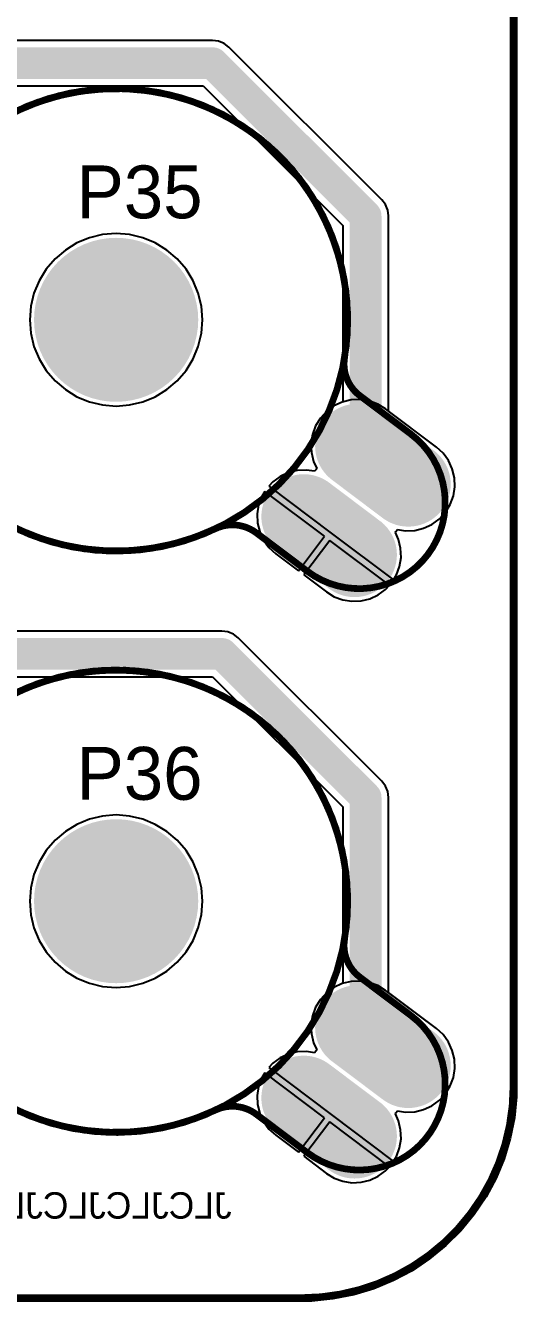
# Model space of a CAD drawing. Header units: millimetres. Extents: x -0.01 to 6.54, y 0.01 to 3.19.
# Drawn here: x 5.808 to 6.539, y 0.01 to 1.911 of the extents above; entities that cross this region are included whole.
import ezdxf

# ---------------------------------------------------------------- set-up
doc = ezdxf.new("R2010")
doc.units = ezdxf.units.MM
doc.header["$MEASUREMENT"] = 0
for name, color, linetype in [('BottomLayer', 5, 'Continuous'), ('BottomOverlay', 54, 'Continuous'), ('BottomSolder', 6, 'Continuous'), ('Mechanical1', 6, 'Continuous'), ('MultiLayer', 9, 'Continuous'), ('PadHoleLayer', 156, 'Continuous'), ('TopLayer', 1, 'Continuous'), ('TopOverlay', 2, 'Continuous'), ('TopSolder', 216, 'Continuous'), ('ViaHoleLayer', 16, 'Continuous')]:
    doc.layers.add(name, color=color, linetype=linetype)

msp = doc.modelspace()

# ---------------------------------------------------------------- linework, layer by layer
at = {"layer": 'BottomLayer'}
for p, q in [((6.5387, 2.6144), (6.5387, 0.331)), ((6.0867, 1.8889), (5.6743, 1.8889)), ((6.0955, 1.8878), (6.0867, 1.8889)), ((6.1037, 1.8844), (6.0955, 1.8878)), ((6.1107, 1.879), (6.1037, 1.8844)), ((6.3383, 1.6514), (6.1107, 1.879)), ((5.7127, 1.8211), (6.0727, 1.8211)), ((6.0727, 1.8211), (6.2804, 1.6134)), ((6.3437, 1.6444), (6.3383, 1.6514)), ((6.3457, 1.6396), (6.3437, 1.6444)), ((6.3471, 1.6362), (6.3457, 1.6396)), ((6.3482, 1.6274), (6.3471, 1.6362)), ((6.3482, 1.3368), (6.3482, 1.6274)), ((5.923, 1.5996), (5.9034, 1.5949)), ((5.9431, 1.6012), (5.923, 1.5996)), ((5.9632, 1.5996), (5.9431, 1.6012)), ((5.9828, 1.5949), (5.9632, 1.5996)), ((6.2804, 1.6134), (6.2804, 1.3503)), ((5.8848, 1.5872), (5.8676, 1.5767)), ((5.9034, 1.5949), (5.8848, 1.5872)), ((6.0014, 1.5872), (5.9828, 1.5949)), ((6.0186, 1.5767), (6.0014, 1.5872)), ((5.8522, 1.5636), (5.8391, 1.5482)), ((5.8676, 1.5767), (5.8522, 1.5636)), ((6.034, 1.5636), (6.0186, 1.5767)), ((6.0471, 1.5482), (6.034, 1.5636)), ((5.8391, 1.5482), (5.8286, 1.531)), ((6.0576, 1.531), (6.0471, 1.5482)), ((5.8286, 1.531), (5.8209, 1.5124)), ((6.0653, 1.5124), (6.0576, 1.531)), ((5.8209, 1.5124), (5.8162, 1.4928)), ((6.07, 1.4928), (6.0653, 1.5124)), ((5.8162, 1.4928), (5.8146, 1.4727)), ((6.0716, 1.4727), (6.07, 1.4928)), ((5.8146, 1.4727), (5.8162, 1.4526)), ((6.07, 1.4526), (6.0716, 1.4727)), ((5.8162, 1.4526), (5.8209, 1.433)), ((6.0653, 1.433), (6.07, 1.4526)), ((5.8209, 1.433), (5.8286, 1.4144)), ((6.0576, 1.4144), (6.0653, 1.433)), ((5.8286, 1.4144), (5.8391, 1.3972)), ((6.0471, 1.3972), (6.0576, 1.4144)), ((5.8391, 1.3972), (5.8522, 1.3818)), ((6.034, 1.3818), (6.0471, 1.3972)), ((5.8522, 1.3818), (5.8676, 1.3687)), ((5.8676, 1.3687), (5.8848, 1.3582)), ((6.0014, 1.3582), (6.0186, 1.3687)), ((6.0186, 1.3687), (6.034, 1.3818)), ((5.8848, 1.3582), (5.9034, 1.3505)), ((5.9034, 1.3505), (5.923, 1.3458)), ((5.9632, 1.3458), (5.9828, 1.3505)), ((5.9828, 1.3505), (6.0014, 1.3582)), ((6.2794, 1.3501), (6.2671, 1.3444)), ((6.2804, 1.3503), (6.2794, 1.3501)), ((5.923, 1.3458), (5.9431, 1.3442)), ((5.9431, 1.3442), (5.9632, 1.3458)), ((6.2561, 1.3363), (6.2469, 1.3263)), ((6.2671, 1.3444), (6.2561, 1.3363)), ((6.4195, 1.2831), (6.3482, 1.3368)), ((6.2398, 1.3147), (6.2351, 1.3019)), ((6.2469, 1.3263), (6.2398, 1.3147)), ((6.2351, 1.3019), (6.233, 1.2885)), ((6.233, 1.2885), (6.2336, 1.2749)), ((6.2336, 1.2749), (6.2368, 1.2617)), ((6.4295, 1.2739), (6.4195, 1.2831)), ((6.4375, 1.2629), (6.4295, 1.2739)), ((6.2368, 1.2617), (6.2415, 1.2514)), ((6.4432, 1.2506), (6.4375, 1.2629)), ((6.1871, 1.2394), (6.1761, 1.2313)), ((6.1994, 1.2451), (6.1871, 1.2394)), ((6.2126, 1.2483), (6.1994, 1.2451)), ((6.2262, 1.2489), (6.2126, 1.2483)), ((6.2383, 1.247), (6.2262, 1.2489)), ((6.2409, 1.2499), (6.2383, 1.247)), ((6.2415, 1.2514), (6.2409, 1.2499)), ((6.4464, 1.2374), (6.4432, 1.2506)), ((6.447, 1.2238), (6.4464, 1.2374)), ((6.1642, 1.217), (6.1598, 1.2097)), ((6.253, 1.1502), (6.1642, 1.217)), ((6.1761, 1.2313), (6.1703, 1.225)), ((6.1703, 1.225), (6.263, 1.1551)), ((6.4449, 1.2103), (6.447, 1.2238)), ((6.1598, 1.2097), (6.1551, 1.1969)), ((6.4331, 1.186), (6.4402, 1.1976)), ((6.4402, 1.1976), (6.4449, 1.2103)), ((6.1551, 1.1969), (6.153, 1.1835)), ((6.153, 1.1835), (6.1536, 1.1699)), ((6.4239, 1.1759), (6.4331, 1.186)), ((6.1536, 1.1699), (6.1568, 1.1567)), ((6.3591, 1.1573), (6.3617, 1.1603)), ((6.3617, 1.1603), (6.3738, 1.1584)), ((6.3874, 1.159), (6.4006, 1.1622)), ((6.4006, 1.1622), (6.4129, 1.1679)), ((6.4129, 1.1679), (6.4239, 1.1759)), ((6.1568, 1.1567), (6.1625, 1.1444)), ((6.1625, 1.1444), (6.1705, 1.1334)), ((6.2142, 1.0987), (6.253, 1.1502)), ((6.261, 1.1441), (6.2222, 1.0927)), ((6.3497, 1.0773), (6.261, 1.1441)), ((6.263, 1.1551), (6.3558, 1.0852)), ((6.3585, 1.1559), (6.3591, 1.1573)), ((6.3632, 1.1456), (6.3585, 1.1559)), ((6.3664, 1.1324), (6.3632, 1.1456)), ((6.3738, 1.1584), (6.3874, 1.159)), ((6.1705, 1.1334), (6.1805, 1.1242)), ((6.1805, 1.1242), (6.2142, 1.0987)), ((6.367, 1.1188), (6.3664, 1.1324)), ((6.3602, 1.0926), (6.3649, 1.1053)), ((6.3649, 1.1053), (6.367, 1.1188)), ((6.2222, 1.0927), (6.256, 1.0673)), ((6.3558, 1.0852), (6.3602, 1.0926)), ((6.256, 1.0673), (6.2676, 1.0602)), ((6.3329, 1.0629), (6.3439, 1.0709)), ((6.3439, 1.0709), (6.3497, 1.0773)), ((6.2676, 1.0602), (6.2804, 1.0555)), ((6.2804, 1.0555), (6.2938, 1.0534)), ((6.2938, 1.0534), (6.3074, 1.054)), ((6.3074, 1.054), (6.3206, 1.0572)), ((6.3206, 1.0572), (6.3329, 1.0629)), ((6.1006, 1.0089), (5.6843, 1.0089)), ((6.1094, 1.0078), (6.1006, 1.0089)), ((6.1128, 1.0064), (6.1094, 1.0078)), ((6.1175, 1.0044), (6.1128, 1.0064)), ((6.1246, 0.999), (6.1175, 1.0044)), ((6.3383, 0.7852), (6.1246, 0.999)), ((5.7247, 0.9411), (6.0865, 0.9411)), ((6.0865, 0.9411), (6.2804, 0.7472)), ((6.3437, 0.7782), (6.3383, 0.7852)), ((6.3471, 0.77), (6.3437, 0.7782)), ((6.3482, 0.7613), (6.3471, 0.77)), ((6.3482, 0.4707), (6.3482, 0.7613)), ((6.2804, 0.7472), (6.2804, 0.4842)), ((5.9034, 0.7288), (5.8848, 0.7211)), ((5.923, 0.7335), (5.9034, 0.7288)), ((5.9431, 0.7351), (5.923, 0.7335)), ((5.9632, 0.7335), (5.9431, 0.7351)), ((5.9828, 0.7288), (5.9632, 0.7335)), ((6.0014, 0.7211), (5.9828, 0.7288)), ((5.8676, 0.7105), (5.8522, 0.6974)), ((5.8848, 0.7211), (5.8676, 0.7105)), ((6.0186, 0.7105), (6.0014, 0.7211)), ((6.034, 0.6974), (6.0186, 0.7105)), ((5.8522, 0.6974), (5.8391, 0.6821)), ((6.0471, 0.6821), (6.034, 0.6974)), ((5.8391, 0.6821), (5.8286, 0.6649)), ((6.0576, 0.6649), (6.0471, 0.6821)), ((5.8209, 0.6463), (5.8162, 0.6267)), ((5.8286, 0.6649), (5.8209, 0.6463)), ((6.0653, 0.6463), (6.0576, 0.6649)), ((6.07, 0.6267), (6.0653, 0.6463)), ((5.8162, 0.6267), (5.8146, 0.6066)), ((6.0716, 0.6066), (6.07, 0.6267)), ((5.8146, 0.6066), (5.8162, 0.5865)), ((6.07, 0.5865), (6.0716, 0.6066)), ((5.8162, 0.5865), (5.8209, 0.5669)), ((6.0653, 0.5669), (6.07, 0.5865)), ((5.8209, 0.5669), (5.8286, 0.5482)), ((6.0576, 0.5482), (6.0653, 0.5669)), ((5.8286, 0.5482), (5.8391, 0.531)), ((6.0471, 0.531), (6.0576, 0.5482)), ((5.8391, 0.531), (5.8522, 0.5157)), ((5.8522, 0.5157), (5.8676, 0.5026)), ((6.0186, 0.5026), (6.034, 0.5157)), ((6.034, 0.5157), (6.0471, 0.531)), ((5.8676, 0.5026), (5.8848, 0.4921)), ((6.0014, 0.4921), (6.0186, 0.5026)), ((5.8848, 0.4921), (5.9034, 0.4843)), ((5.9034, 0.4843), (5.923, 0.4796)), ((5.923, 0.4796), (5.9431, 0.4781)), ((5.9431, 0.4781), (5.9632, 0.4796)), ((5.9632, 0.4796), (5.9828, 0.4843)), ((5.9828, 0.4843), (6.0014, 0.4921)), ((6.2671, 0.4782), (6.2561, 0.4702)), ((6.2794, 0.4839), (6.2671, 0.4782)), ((6.2804, 0.4842), (6.2794, 0.4839)), ((6.2469, 0.4602), (6.2398, 0.4486)), ((6.2561, 0.4702), (6.2469, 0.4602)), ((6.4195, 0.417), (6.3482, 0.4707)), ((6.2398, 0.4486), (6.2351, 0.4358)), ((6.2351, 0.4358), (6.233, 0.4224)), ((6.233, 0.4224), (6.2336, 0.4088)), ((6.2336, 0.4088), (6.2368, 0.3956)), ((6.4295, 0.4078), (6.4195, 0.417)), ((6.4375, 0.3968), (6.4295, 0.4078)), ((6.2126, 0.3821), (6.1994, 0.3789)), ((6.2262, 0.3827), (6.2126, 0.3821)), ((6.2383, 0.3808), (6.2262, 0.3827)), ((6.2368, 0.3956), (6.2415, 0.3852)), ((6.2409, 0.3838), (6.2383, 0.3808)), ((6.2415, 0.3852), (6.2409, 0.3838)), ((6.4432, 0.3844), (6.4375, 0.3968)), ((6.4464, 0.3712), (6.4432, 0.3844)), ((6.1761, 0.3652), (6.1703, 0.3589)), ((6.1871, 0.3732), (6.1761, 0.3652)), ((6.1994, 0.3789), (6.1871, 0.3732)), ((6.447, 0.3576), (6.4464, 0.3712)), ((6.1598, 0.3436), (6.1551, 0.3308)), ((6.1642, 0.3509), (6.1598, 0.3436)), ((6.253, 0.284), (6.1642, 0.3509)), ((6.1703, 0.3589), (6.263, 0.289)), ((6.4402, 0.3314), (6.4449, 0.3442)), ((6.4449, 0.3442), (6.447, 0.3576)), ((6.1551, 0.3308), (6.153, 0.3174)), ((6.4331, 0.3198), (6.4402, 0.3314)), ((6.5387, 0.331), (6.5387, 0.3153)), ((6.153, 0.3174), (6.1536, 0.3038)), ((6.4129, 0.3018), (6.4239, 0.3098)), ((6.4239, 0.3098), (6.4331, 0.3198)), ((6.5387, 0.3153), (6.5356, 0.284)), ((6.1536, 0.3038), (6.1568, 0.2906)), ((6.1568, 0.2906), (6.1625, 0.2782)), ((6.263, 0.289), (6.3558, 0.2191)), ((6.3585, 0.2898), (6.3591, 0.2912)), ((6.3632, 0.2794), (6.3585, 0.2898)), ((6.3591, 0.2912), (6.3617, 0.2942)), ((6.3617, 0.2942), (6.3738, 0.2923)), ((6.3738, 0.2923), (6.3874, 0.2929)), ((6.3874, 0.2929), (6.4006, 0.2961)), ((6.4006, 0.2961), (6.4129, 0.3018)), ((6.1625, 0.2782), (6.1705, 0.2672)), ((6.1705, 0.2672), (6.1805, 0.258)), ((6.2142, 0.2326), (6.253, 0.284)), ((6.261, 0.278), (6.2222, 0.2266)), ((6.3497, 0.2111), (6.261, 0.278)), ((6.3664, 0.2662), (6.3632, 0.2794)), ((6.367, 0.2526), (6.3664, 0.2662)), ((6.5356, 0.284), (6.5294, 0.2531)), ((6.1805, 0.258), (6.2142, 0.2326)), ((6.3649, 0.2392), (6.367, 0.2526)), ((6.5294, 0.2531), (6.5203, 0.223)), ((6.3602, 0.2264), (6.3649, 0.2392)), ((6.2222, 0.2266), (6.256, 0.2012)), ((6.3439, 0.2048), (6.3497, 0.2111)), ((6.3558, 0.2191), (6.3602, 0.2264)), ((6.5203, 0.223), (6.5083, 0.194)), ((6.256, 0.2012), (6.2676, 0.1941)), ((6.2676, 0.1941), (6.2804, 0.1894)), ((6.3074, 0.1879), (6.3206, 0.1911)), ((6.3206, 0.1911), (6.3329, 0.1968)), ((6.3329, 0.1968), (6.3439, 0.2048)), ((6.5083, 0.194), (6.4935, 0.1663)), ((6.2804, 0.1894), (6.2938, 0.1873)), ((6.2938, 0.1873), (6.3074, 0.1879)), ((6.4935, 0.1663), (6.476, 0.1401)), ((6.476, 0.1401), (6.4561, 0.1158)), ((6.4561, 0.1158), (6.4338, 0.0936)), ((6.4338, 0.0936), (6.4095, 0.0737)), ((6.4095, 0.0737), (6.3834, 0.0562)), ((6.3557, 0.0414), (6.3266, 0.0293)), ((6.3834, 0.0562), (6.3557, 0.0414)), ((6.2965, 0.0202), (6.2657, 0.0141)), ((6.3266, 0.0293), (6.2965, 0.0202)), ((5.9101, 0.011), (5.1123, 0.0106)), ((5.9102, 0.011), (5.9101, 0.011)), ((5.9103, 0.011), (5.9102, 0.011)), ((5.9104, 0.011), (5.9103, 0.011)), ((5.9105, 0.011), (5.9104, 0.011)), ((5.9104, 0.011), (5.9104, 0.011)), ((5.9107, 0.011), (5.9105, 0.011)), ((5.9108, 0.011), (5.9107, 0.011)), ((5.9109, 0.011), (5.9108, 0.011)), ((6.2344, 0.011), (5.9109, 0.011)), ((6.2657, 0.0141), (6.2344, 0.011))]:
    msp.add_line(p, q, dxfattribs=at)
for points, const_width in [([(5.6743, 1.855), (6.0867, 1.855)], 0.0472), ([(6.0867, 1.855), (6.3143, 1.6274)], 0.0472), ([(6.3143, 1.2804), (6.3143, 1.6274)], 0.0472), ([(6.3777, 1.2277), (6.3023, 1.2846)], 0.1181), ([(6.3143, 1.2804), (6.34, 1.2547)], 0.0472), ([(6.2977, 1.1227), (6.2223, 1.1796)], 0.1181), ([(5.6843, 0.975), (6.1006, 0.975)], 0.0472), ([(6.1006, 0.975), (6.3143, 0.7613)], 0.0472), ([(6.3143, 0.4142), (6.3143, 0.7613)], 0.0472), ([(6.3777, 0.3616), (6.3023, 0.4184)], 0.1181), ([(6.3143, 0.4142), (6.34, 0.3885)], 0.0472), ([(6.2977, 0.2566), (6.2223, 0.3134)], 0.1181)]:
    msp.add_lwpolyline(points, dxfattribs=dict(at, const_width=const_width))
for points, const_width in [([(6.0749, 1.855, 1), (6.0985, 1.855, 1)], 0.0236), ([(6.0749, 1.855, 1), (6.0985, 1.855, 1)], 0.0236), ([(6.3025, 1.6274, 1), (6.3261, 1.6274, 1)], 0.0236), ([(6.3025, 1.6274, 1), (6.3261, 1.6274, 1)], 0.0236), ([(5.884, 1.4727, 1), (6.0022, 1.4727, 1)], 0.1181), ([(6.2727, 1.2846, 1), (6.3318, 1.2846, 1)], 0.0591), ([(6.3025, 1.2804, 1), (6.3261, 1.2804, 1)], 0.0236), ([(6.3025, 1.2804, 1), (6.3261, 1.2804, 1)], 0.0236), ([(6.3282, 1.2547, 1), (6.3518, 1.2547, 1)], 0.0236), ([(6.3482, 1.2277, 1), (6.4073, 1.2277, 1)], 0.0591), ([(6.1927, 1.1796, 1), (6.2518, 1.1796, 1)], 0.0591), ([(6.2682, 1.1227, 1), (6.3273, 1.1227, 1)], 0.0591), ([(6.0888, 0.975, 1), (6.1124, 0.975, 1)], 0.0236), ([(6.0888, 0.975, 1), (6.1124, 0.975, 1)], 0.0236), ([(6.3025, 0.7613, 1), (6.3261, 0.7613, 1)], 0.0236), ([(6.3025, 0.7613, 1), (6.3261, 0.7613, 1)], 0.0236), ([(5.884, 0.6066, 1), (6.0022, 0.6066, 1)], 0.1181), ([(6.2727, 0.4184, 1), (6.3318, 0.4184, 1)], 0.0591), ([(6.3025, 0.4142, 1), (6.3261, 0.4142, 1)], 0.0236), ([(6.3025, 0.4142, 1), (6.3261, 0.4142, 1)], 0.0236), ([(6.3482, 0.3616, 1), (6.4073, 0.3616, 1)], 0.0591), ([(6.3282, 0.3885, 1), (6.3518, 0.3885, 1)], 0.0236), ([(6.1927, 0.3134, 1), (6.2518, 0.3134, 1)], 0.0591), ([(6.2682, 0.2566, 1), (6.3273, 0.2566, 1)], 0.0591)]:
    msp.add_lwpolyline(points, format="xyb", close=True, dxfattribs=dict(at, const_width=const_width))
at = {"layer": 'BottomSolder'}
for points, const_width in [([(5.882, 1.4727, 1), (6.0042, 1.4727, 1)], 0.1221), ([(6.2707, 1.2846, 1), (6.3338, 1.2846, 1)], 0.0631), ([(6.3462, 1.2277, 1), (6.4093, 1.2277, 1)], 0.0631), ([(6.1907, 1.1796, 1), (6.2538, 1.1796, 1)], 0.0631), ([(6.2662, 1.1227, 1), (6.3293, 1.1227, 1)], 0.0631), ([(5.882, 0.6066, 1), (6.0042, 0.6066, 1)], 0.1221), ([(6.2707, 0.4184, 1), (6.3338, 0.4184, 1)], 0.0631), ([(6.3462, 0.3616, 1), (6.4093, 0.3616, 1)], 0.0631), ([(6.1907, 0.3134, 1), (6.2538, 0.3134, 1)], 0.0631), ([(6.2662, 0.2566, 1), (6.3293, 0.2566, 1)], 0.0631)]:
    msp.add_lwpolyline(points, format="xyb", close=True, dxfattribs=dict(at, const_width=const_width))
at = {"layer": 'BottomSolder', "const_width": 0.1261}
for points in [[(6.3777, 1.2277), (6.3023, 1.2846)], [(6.2977, 1.1227), (6.2223, 1.1796)], [(6.3777, 0.3616), (6.3023, 0.4184)], [(6.2977, 0.2566), (6.2223, 0.3134)]]:
    msp.add_lwpolyline(points, dxfattribs=at)
at = {"layer": 'Mechanical1', "const_width": 0.01}
for points in [[(6.5336, 0.331), (6.5336, 2.6144)], [(4.4559, 0.0153), (5.91, 0.016)], [(5.911, 0.016), (6.2187, 0.016)]]:
    msp.add_lwpolyline(points, dxfattribs=at)
msp.add_lwpolyline([(6.5336, 0.331, -0.414214), (6.2187, 0.016)], format="xyb", dxfattribs=at)
at = {"layer": 'Mechanical1', "const_width": 0.005}
for points in [[(6.5311, 0.331, 1), (6.5361, 0.331, 1)], [(6.5311, 0.331, 1), (6.5361, 0.331, 1)], [(5.9075, 0.016, 1), (5.9125, 0.016, 1)], [(5.9085, 0.016, 1), (5.9135, 0.016, 1)], [(6.2162, 0.016, 1), (6.2212, 0.016, 1)], [(6.2162, 0.016, 1), (6.2212, 0.016, 1)]]:
    msp.add_lwpolyline(points, format="xyb", close=True, dxfattribs=at)
at = {"layer": 'MultiLayer'}
for points, const_width in [([(5.884, 1.4727, 1), (6.0022, 1.4727, 1)], 0.1181), ([(6.2727, 1.2846, 1), (6.3318, 1.2846, 1)], 0.0591), ([(6.3482, 1.2277, 1), (6.4073, 1.2277, 1)], 0.0591), ([(6.1927, 1.1796, 1), (6.2518, 1.1796, 1)], 0.0591), ([(6.2682, 1.1227, 1), (6.3273, 1.1227, 1)], 0.0591), ([(5.884, 0.6066, 1), (6.0022, 0.6066, 1)], 0.1181), ([(6.2727, 0.4184, 1), (6.3318, 0.4184, 1)], 0.0591), ([(6.3482, 0.3616, 1), (6.4073, 0.3616, 1)], 0.0591), ([(6.1927, 0.3134, 1), (6.2518, 0.3134, 1)], 0.0591), ([(6.2682, 0.2566, 1), (6.3273, 0.2566, 1)], 0.0591)]:
    msp.add_lwpolyline(points, format="xyb", close=True, dxfattribs=dict(at, const_width=const_width))
at = {"layer": 'MultiLayer', "const_width": 0.1181}
for points in [[(6.3777, 1.2277), (6.3023, 1.2846)], [(6.2977, 1.1227), (6.2223, 1.1796)], [(6.3777, 0.3616), (6.3023, 0.4184)], [(6.2977, 0.2566), (6.2223, 0.3134)]]:
    msp.add_lwpolyline(points, dxfattribs=at)
at = {"layer": 'PadHoleLayer', "const_width": 0.0197}
for points in [[(6.3302, 1.2561, 1), (6.3498, 1.2561, 1)], [(6.2502, 1.1511, 1), (6.2698, 1.1511, 1)], [(6.3302, 0.39, 1), (6.3498, 0.39, 1)], [(6.2502, 0.285, 1), (6.2698, 0.285, 1)]]:
    msp.add_lwpolyline(points, format="xyb", close=True, dxfattribs=at)
at = {"layer": 'TopLayer'}
for p, q in [((6.5387, 2.6144), (6.5387, 0.331)), ((5.923, 1.5996), (5.9034, 1.5949)), ((5.9431, 1.6012), (5.923, 1.5996)), ((5.9632, 1.5996), (5.9431, 1.6012)), ((5.9828, 1.5949), (5.9632, 1.5996)), ((5.8848, 1.5872), (5.8676, 1.5767)), ((5.9034, 1.5949), (5.8848, 1.5872)), ((6.0014, 1.5872), (5.9828, 1.5949)), ((6.0186, 1.5767), (6.0014, 1.5872)), ((5.8522, 1.5636), (5.8391, 1.5482)), ((5.8676, 1.5767), (5.8522, 1.5636)), ((6.034, 1.5636), (6.0186, 1.5767)), ((6.0471, 1.5482), (6.034, 1.5636)), ((5.8391, 1.5482), (5.8286, 1.531)), ((6.0576, 1.531), (6.0471, 1.5482)), ((5.8286, 1.531), (5.8209, 1.5124)), ((6.0653, 1.5124), (6.0576, 1.531)), ((5.8209, 1.5124), (5.8162, 1.4928)), ((6.07, 1.4928), (6.0653, 1.5124)), ((5.8162, 1.4928), (5.8146, 1.4727)), ((6.0716, 1.4727), (6.07, 1.4928)), ((5.8146, 1.4727), (5.8162, 1.4526)), ((6.07, 1.4526), (6.0716, 1.4727)), ((5.8162, 1.4526), (5.8209, 1.433)), ((6.0653, 1.433), (6.07, 1.4526)), ((5.8209, 1.433), (5.8286, 1.4144)), ((6.0576, 1.4144), (6.0653, 1.433)), ((5.8286, 1.4144), (5.8391, 1.3972)), ((6.0471, 1.3972), (6.0576, 1.4144)), ((5.8391, 1.3972), (5.8522, 1.3818)), ((6.034, 1.3818), (6.0471, 1.3972)), ((5.8522, 1.3818), (5.8676, 1.3687)), ((5.8676, 1.3687), (5.8848, 1.3582)), ((6.0014, 1.3582), (6.0186, 1.3687)), ((6.0186, 1.3687), (6.034, 1.3818)), ((5.8848, 1.3582), (5.9034, 1.3505)), ((5.9034, 1.3505), (5.923, 1.3458)), ((5.9632, 1.3458), (5.9828, 1.3505)), ((5.9828, 1.3505), (6.0014, 1.3582)), ((6.2794, 1.3501), (6.2671, 1.3444)), ((6.2926, 1.3533), (6.2794, 1.3501)), ((6.3062, 1.3539), (6.2926, 1.3533)), ((6.3196, 1.3518), (6.3062, 1.3539)), ((6.3324, 1.3471), (6.3196, 1.3518)), ((5.923, 1.3458), (5.9431, 1.3442)), ((5.9431, 1.3442), (5.9632, 1.3458)), ((6.2561, 1.3363), (6.2469, 1.3263)), ((6.2671, 1.3444), (6.2561, 1.3363)), ((6.344, 1.34), (6.3324, 1.3471)), ((6.4195, 1.2831), (6.344, 1.34)), ((6.2398, 1.3147), (6.2351, 1.3019)), ((6.2469, 1.3263), (6.2398, 1.3147)), ((6.2351, 1.3019), (6.233, 1.2885)), ((6.233, 1.2885), (6.2336, 1.2749)), ((6.2336, 1.2749), (6.2368, 1.2617)), ((6.4295, 1.2739), (6.4195, 1.2831)), ((6.4375, 1.2629), (6.4295, 1.2739)), ((6.2368, 1.2617), (6.2415, 1.2514)), ((6.4432, 1.2506), (6.4375, 1.2629)), ((6.1871, 1.2394), (6.1761, 1.2313)), ((6.1994, 1.2451), (6.1871, 1.2394)), ((6.2126, 1.2483), (6.1994, 1.2451)), ((6.2262, 1.2489), (6.2126, 1.2483)), ((6.2383, 1.247), (6.2262, 1.2489)), ((6.2409, 1.2499), (6.2383, 1.247)), ((6.2415, 1.2514), (6.2409, 1.2499)), ((6.4464, 1.2374), (6.4432, 1.2506)), ((6.447, 1.2238), (6.4464, 1.2374)), ((6.1642, 1.217), (6.1598, 1.2097)), ((6.253, 1.1502), (6.1642, 1.217)), ((6.1761, 1.2313), (6.1703, 1.225)), ((6.1703, 1.225), (6.263, 1.1551)), ((6.4449, 1.2103), (6.447, 1.2238)), ((6.1598, 1.2097), (6.1551, 1.1969)), ((6.4331, 1.186), (6.4402, 1.1976)), ((6.4402, 1.1976), (6.4449, 1.2103)), ((6.1551, 1.1969), (6.153, 1.1835)), ((6.153, 1.1835), (6.1536, 1.1699)), ((6.4239, 1.1759), (6.4331, 1.186)), ((6.1536, 1.1699), (6.1568, 1.1567)), ((6.3591, 1.1573), (6.3617, 1.1603)), ((6.3617, 1.1603), (6.3738, 1.1584)), ((6.3874, 1.159), (6.4006, 1.1622)), ((6.4006, 1.1622), (6.4129, 1.1679)), ((6.4129, 1.1679), (6.4239, 1.1759)), ((6.1568, 1.1567), (6.1625, 1.1444)), ((6.1625, 1.1444), (6.1705, 1.1334)), ((6.2142, 1.0987), (6.253, 1.1502)), ((6.261, 1.1441), (6.2222, 1.0927)), ((6.3497, 1.0773), (6.261, 1.1441)), ((6.263, 1.1551), (6.3558, 1.0852)), ((6.3585, 1.1559), (6.3591, 1.1573)), ((6.3632, 1.1456), (6.3585, 1.1559)), ((6.3664, 1.1324), (6.3632, 1.1456)), ((6.3738, 1.1584), (6.3874, 1.159)), ((6.1705, 1.1334), (6.1805, 1.1242)), ((6.1805, 1.1242), (6.2142, 1.0987)), ((6.367, 1.1188), (6.3664, 1.1324)), ((6.3602, 1.0926), (6.3649, 1.1053)), ((6.3649, 1.1053), (6.367, 1.1188)), ((6.2222, 1.0927), (6.256, 1.0673)), ((6.3558, 1.0852), (6.3602, 1.0926)), ((6.256, 1.0673), (6.2676, 1.0602)), ((6.3329, 1.0629), (6.3439, 1.0709)), ((6.3439, 1.0709), (6.3497, 1.0773)), ((6.2676, 1.0602), (6.2804, 1.0555)), ((6.2804, 1.0555), (6.2938, 1.0534)), ((6.2938, 1.0534), (6.3074, 1.054)), ((6.3074, 1.054), (6.3206, 1.0572)), ((6.3206, 1.0572), (6.3329, 1.0629)), ((5.9034, 0.7288), (5.8848, 0.7211)), ((5.923, 0.7335), (5.9034, 0.7288)), ((5.9431, 0.7351), (5.923, 0.7335)), ((5.9632, 0.7335), (5.9431, 0.7351)), ((5.9828, 0.7288), (5.9632, 0.7335)), ((6.0014, 0.7211), (5.9828, 0.7288)), ((5.8676, 0.7105), (5.8522, 0.6974)), ((5.8848, 0.7211), (5.8676, 0.7105)), ((6.0186, 0.7105), (6.0014, 0.7211)), ((6.034, 0.6974), (6.0186, 0.7105)), ((5.8522, 0.6974), (5.8391, 0.6821)), ((6.0471, 0.6821), (6.034, 0.6974)), ((5.8391, 0.6821), (5.8286, 0.6649)), ((6.0576, 0.6649), (6.0471, 0.6821)), ((5.8209, 0.6463), (5.8162, 0.6267)), ((5.8286, 0.6649), (5.8209, 0.6463)), ((6.0653, 0.6463), (6.0576, 0.6649)), ((6.07, 0.6267), (6.0653, 0.6463)), ((5.8162, 0.6267), (5.8146, 0.6066)), ((6.0716, 0.6066), (6.07, 0.6267)), ((5.8146, 0.6066), (5.8162, 0.5865)), ((6.07, 0.5865), (6.0716, 0.6066)), ((5.8162, 0.5865), (5.8209, 0.5669)), ((6.0653, 0.5669), (6.07, 0.5865)), ((5.8209, 0.5669), (5.8286, 0.5482)), ((6.0576, 0.5482), (6.0653, 0.5669)), ((5.8286, 0.5482), (5.8391, 0.531)), ((6.0471, 0.531), (6.0576, 0.5482)), ((5.8391, 0.531), (5.8522, 0.5157)), ((5.8522, 0.5157), (5.8676, 0.5026)), ((6.0186, 0.5026), (6.034, 0.5157)), ((6.034, 0.5157), (6.0471, 0.531)), ((5.8676, 0.5026), (5.8848, 0.4921)), ((6.0014, 0.4921), (6.0186, 0.5026)), ((5.8848, 0.4921), (5.9034, 0.4843)), ((5.9034, 0.4843), (5.923, 0.4796)), ((5.923, 0.4796), (5.9431, 0.4781)), ((5.9431, 0.4781), (5.9632, 0.4796)), ((5.9632, 0.4796), (5.9828, 0.4843)), ((5.9828, 0.4843), (6.0014, 0.4921)), ((6.2671, 0.4782), (6.2561, 0.4702)), ((6.2794, 0.4839), (6.2671, 0.4782)), ((6.2926, 0.4871), (6.2794, 0.4839)), ((6.3062, 0.4877), (6.2926, 0.4871)), ((6.3196, 0.4856), (6.3062, 0.4877)), ((6.3324, 0.4809), (6.3196, 0.4856)), ((6.344, 0.4738), (6.3324, 0.4809)), ((6.2469, 0.4602), (6.2398, 0.4486)), ((6.2561, 0.4702), (6.2469, 0.4602)), ((6.4195, 0.417), (6.344, 0.4738)), ((6.2398, 0.4486), (6.2351, 0.4358)), ((6.2351, 0.4358), (6.233, 0.4224)), ((6.233, 0.4224), (6.2336, 0.4088)), ((6.2336, 0.4088), (6.2368, 0.3956)), ((6.4295, 0.4078), (6.4195, 0.417)), ((6.4375, 0.3968), (6.4295, 0.4078)), ((6.2126, 0.3821), (6.1994, 0.3789)), ((6.2262, 0.3827), (6.2126, 0.3821)), ((6.2383, 0.3808), (6.2262, 0.3827)), ((6.2368, 0.3956), (6.2415, 0.3852)), ((6.2409, 0.3838), (6.2383, 0.3808)), ((6.2415, 0.3852), (6.2409, 0.3838)), ((6.4432, 0.3844), (6.4375, 0.3968)), ((6.4464, 0.3712), (6.4432, 0.3844)), ((6.1761, 0.3652), (6.1703, 0.3589)), ((6.1871, 0.3732), (6.1761, 0.3652)), ((6.1994, 0.3789), (6.1871, 0.3732)), ((6.447, 0.3576), (6.4464, 0.3712)), ((6.1598, 0.3436), (6.1551, 0.3308)), ((6.1642, 0.3509), (6.1598, 0.3436)), ((6.253, 0.284), (6.1642, 0.3509)), ((6.1703, 0.3589), (6.263, 0.289)), ((6.4402, 0.3314), (6.4449, 0.3442)), ((6.4449, 0.3442), (6.447, 0.3576)), ((6.1551, 0.3308), (6.153, 0.3174)), ((6.4331, 0.3198), (6.4402, 0.3314)), ((6.5387, 0.331), (6.5387, 0.3153)), ((6.153, 0.3174), (6.1536, 0.3038)), ((6.4129, 0.3018), (6.4239, 0.3098)), ((6.4239, 0.3098), (6.4331, 0.3198)), ((6.5387, 0.3153), (6.5356, 0.284)), ((6.1536, 0.3038), (6.1568, 0.2906)), ((6.1568, 0.2906), (6.1625, 0.2782)), ((6.263, 0.289), (6.3558, 0.2191)), ((6.3585, 0.2898), (6.3591, 0.2912)), ((6.3632, 0.2794), (6.3585, 0.2898)), ((6.3591, 0.2912), (6.3617, 0.2942)), ((6.3617, 0.2942), (6.3738, 0.2923)), ((6.3738, 0.2923), (6.3874, 0.2929)), ((6.3874, 0.2929), (6.4006, 0.2961)), ((6.4006, 0.2961), (6.4129, 0.3018)), ((6.1625, 0.2782), (6.1705, 0.2672)), ((6.1705, 0.2672), (6.1805, 0.258)), ((6.2142, 0.2326), (6.253, 0.284)), ((6.261, 0.278), (6.2222, 0.2266)), ((6.3497, 0.2111), (6.261, 0.278)), ((6.3664, 0.2662), (6.3632, 0.2794)), ((6.367, 0.2526), (6.3664, 0.2662)), ((6.5356, 0.284), (6.5294, 0.2531)), ((6.1805, 0.258), (6.2142, 0.2326)), ((6.3649, 0.2392), (6.367, 0.2526)), ((6.5294, 0.2531), (6.5203, 0.223)), ((6.3602, 0.2264), (6.3649, 0.2392)), ((6.2222, 0.2266), (6.256, 0.2012)), ((6.3439, 0.2048), (6.3497, 0.2111)), ((6.3558, 0.2191), (6.3602, 0.2264)), ((6.5203, 0.223), (6.5083, 0.194)), ((6.256, 0.2012), (6.2676, 0.1941)), ((6.2676, 0.1941), (6.2804, 0.1894)), ((6.3074, 0.1879), (6.3206, 0.1911)), ((6.3206, 0.1911), (6.3329, 0.1968)), ((6.3329, 0.1968), (6.3439, 0.2048)), ((6.5083, 0.194), (6.4935, 0.1663)), ((6.2804, 0.1894), (6.2938, 0.1873)), ((6.2938, 0.1873), (6.3074, 0.1879)), ((6.4935, 0.1663), (6.476, 0.1401)), ((6.476, 0.1401), (6.4561, 0.1158)), ((6.4561, 0.1158), (6.4338, 0.0936)), ((6.4338, 0.0936), (6.4095, 0.0737)), ((6.4095, 0.0737), (6.3834, 0.0562)), ((6.3557, 0.0414), (6.3266, 0.0293)), ((6.3834, 0.0562), (6.3557, 0.0414)), ((6.2965, 0.0202), (6.2657, 0.0141)), ((6.3266, 0.0293), (6.2965, 0.0202)), ((5.9101, 0.011), (5.1123, 0.0106)), ((5.9102, 0.011), (5.9101, 0.011)), ((5.9103, 0.011), (5.9102, 0.011)), ((5.9104, 0.011), (5.9103, 0.011)), ((5.9105, 0.011), (5.9104, 0.011)), ((5.9104, 0.011), (5.9104, 0.011)), ((5.9107, 0.011), (5.9105, 0.011)), ((5.9108, 0.011), (5.9107, 0.011)), ((5.9109, 0.011), (5.9108, 0.011)), ((6.2344, 0.011), (5.9109, 0.011)), ((6.2657, 0.0141), (6.2344, 0.011))]:
    msp.add_line(p, q, dxfattribs=at)
for points, const_width in [([(5.884, 1.4727, 1), (6.0022, 1.4727, 1)], 0.1181), ([(6.2727, 1.2846, 1), (6.3318, 1.2846, 1)], 0.0591), ([(6.3482, 1.2277, 1), (6.4073, 1.2277, 1)], 0.0591), ([(6.1927, 1.1796, 1), (6.2518, 1.1796, 1)], 0.0591), ([(6.2682, 1.1227, 1), (6.3273, 1.1227, 1)], 0.0591), ([(5.884, 0.6066, 1), (6.0022, 0.6066, 1)], 0.1181), ([(6.2727, 0.4184, 1), (6.3318, 0.4184, 1)], 0.0591), ([(6.3482, 0.3616, 1), (6.4073, 0.3616, 1)], 0.0591), ([(6.1927, 0.3134, 1), (6.2518, 0.3134, 1)], 0.0591), ([(6.2682, 0.2566, 1), (6.3273, 0.2566, 1)], 0.0591)]:
    msp.add_lwpolyline(points, format="xyb", close=True, dxfattribs=dict(at, const_width=const_width))
at = {"layer": 'TopLayer', "const_width": 0.1181}
for points in [[(6.3777, 1.2277), (6.3023, 1.2846)], [(6.2977, 1.1227), (6.2223, 1.1796)], [(6.3777, 0.3616), (6.3023, 0.4184)], [(6.2977, 0.2566), (6.2223, 0.3134)]]:
    msp.add_lwpolyline(points, dxfattribs=at)
at = {"layer": 'TopOverlay', "const_width": 0.01}
for points in [[(6.0908, 1.1615, -4.070095), (6.283, 1.4165)], [(5.7954, 1.7839, -4.070095), (5.6032, 1.5289)], [(6.3057, 1.3597, -0.279169), (6.283, 1.4165)], [(6.3817, 1.3024, -1), (6.2277, 1.098)], [(6.0908, 1.1615, -0.279169), (6.1517, 1.1553)], [(6.0908, 0.2954, -4.070095), (6.283, 0.5503)], [(5.7954, 0.9178, -4.070095), (5.6032, 0.6628)], [(6.3057, 0.4935, -0.279169), (6.283, 0.5503)], [(6.3817, 0.4363, -1), (6.2277, 0.2319)], [(6.0908, 0.2954, -0.279169), (6.1517, 0.2892)]]:
    msp.add_lwpolyline(points, format="xyb", dxfattribs=at)
at = {"layer": 'TopOverlay', "const_width": 0.005}
for points in [[(6.2805, 1.4165, 1), (6.2855, 1.4165, 1)], [(6.2805, 1.4165, 1), (6.2855, 1.4165, 1)], [(6.3032, 1.3597, 1), (6.3082, 1.3597, 1)], [(6.3032, 1.3597, 1), (6.3082, 1.3597, 1)], [(6.3792, 1.3024, 1), (6.3842, 1.3024, 1)], [(6.3792, 1.3024, 1), (6.3842, 1.3024, 1)], [(6.0883, 1.1615, 1), (6.0933, 1.1615, 1)], [(6.0883, 1.1615, 1), (6.0933, 1.1615, 1)], [(6.1492, 1.1553, 1), (6.1542, 1.1553, 1)], [(6.1492, 1.1553, 1), (6.1542, 1.1553, 1)], [(6.2252, 1.098, 1), (6.2302, 1.098, 1)], [(6.2252, 1.098, 1), (6.2302, 1.098, 1)], [(6.2805, 0.5503, 1), (6.2855, 0.5503, 1)], [(6.2805, 0.5503, 1), (6.2855, 0.5503, 1)], [(6.3032, 0.4935, 1), (6.3082, 0.4935, 1)], [(6.3032, 0.4935, 1), (6.3082, 0.4935, 1)], [(6.3792, 0.4363, 1), (6.3842, 0.4363, 1)], [(6.3792, 0.4363, 1), (6.3842, 0.4363, 1)], [(6.0883, 0.2954, 1), (6.0933, 0.2954, 1)], [(6.0883, 0.2954, 1), (6.0933, 0.2954, 1)], [(6.1492, 0.2892, 1), (6.1542, 0.2892, 1)], [(6.1492, 0.2892, 1), (6.1542, 0.2892, 1)], [(6.2252, 0.2319, 1), (6.2302, 0.2319, 1)], [(6.2252, 0.2319, 1), (6.2302, 0.2319, 1)]]:
    msp.add_lwpolyline(points, format="xyb", close=True, dxfattribs=at)
at = {"layer": 'TopOverlay', "const_width": 0.01}
for points in [[(6.3057, 1.3597), (6.3817, 1.3024)], [(6.1517, 1.1553), (6.2277, 1.098)], [(6.3057, 0.4935), (6.3817, 0.4363)], [(6.1517, 0.2892), (6.2277, 0.2319)]]:
    msp.add_lwpolyline(points, dxfattribs=at)
at = {"layer": 'TopSolder'}
for points, const_width in [([(5.882, 1.4727, 1), (6.0042, 1.4727, 1)], 0.1221), ([(6.2707, 1.2846, 1), (6.3338, 1.2846, 1)], 0.0631), ([(6.3462, 1.2277, 1), (6.4093, 1.2277, 1)], 0.0631), ([(6.1907, 1.1796, 1), (6.2538, 1.1796, 1)], 0.0631), ([(6.2662, 1.1227, 1), (6.3293, 1.1227, 1)], 0.0631), ([(5.882, 0.6066, 1), (6.0042, 0.6066, 1)], 0.1221), ([(6.2707, 0.4184, 1), (6.3338, 0.4184, 1)], 0.0631), ([(6.3462, 0.3616, 1), (6.4093, 0.3616, 1)], 0.0631), ([(6.1907, 0.3134, 1), (6.2538, 0.3134, 1)], 0.0631), ([(6.2662, 0.2566, 1), (6.3293, 0.2566, 1)], 0.0631)]:
    msp.add_lwpolyline(points, format="xyb", close=True, dxfattribs=dict(at, const_width=const_width))
at = {"layer": 'TopSolder', "const_width": 0.1261}
for points in [[(6.3777, 1.2277), (6.3023, 1.2846)], [(6.2977, 1.1227), (6.2223, 1.1796)], [(6.3777, 0.3616), (6.3023, 0.4184)], [(6.2977, 0.2566), (6.2223, 0.3134)]]:
    msp.add_lwpolyline(points, dxfattribs=at)
at = {"layer": 'ViaHoleLayer', "const_width": 0.1181}
for points in [[(5.884, 1.4727, 1), (6.0022, 1.4727, 1)], [(5.884, 0.6066, 1), (6.0022, 0.6066, 1)]]:
    msp.add_lwpolyline(points, format="xyb", close=True, dxfattribs=at)

# ---------------------------------------------------------------- texts
at = {"layer": 'BottomOverlay', "text_generation_flag": 2}
msp.add_text('JLCJLCJLCJLC', height=0.03937, rotation=360, dxfattribs=at).set_placement((6.115, 0.1337))
at = {"layer": 'TopOverlay'}
for s, p in [('P35', (5.8843, 1.6239)), ('P36', (5.8843, 0.7577))]:
    msp.add_text(s, height=0.07874, rotation=360, dxfattribs=at).set_placement(p)

doc.saveas('drawing.dxf')
